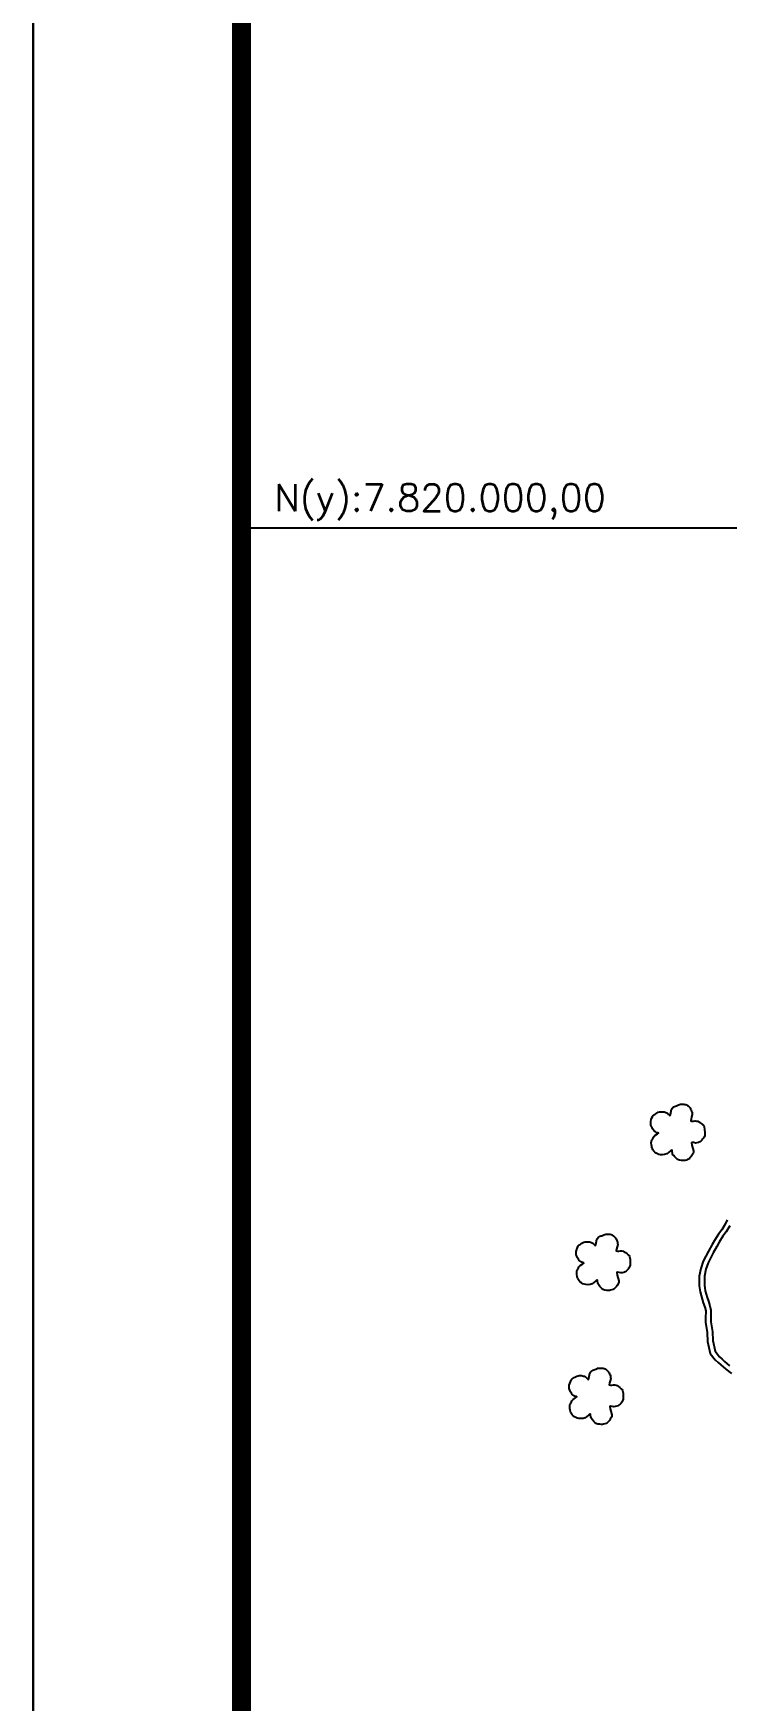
# Model space of a CAD drawing. Header units: inches. Extents: x 738061 to 743311, y 7815268 to 7822693.
# Drawn here: x 738061 to 738893, y 7818593 to 7820593 of the extents above; entities that cross this region are included whole.
import ezdxf
from ezdxf.enums import TextEntityAlignment as Align

# ---------------------------------------------------------------- set-up
doc = ezdxf.new("R2010")
doc.units = ezdxf.units.IN
doc.header["$MEASUREMENT"] = 0
doc.linetypes.add('CONTINUO', pattern=[0])
doc.linetypes.add('LIN0', pattern=[0])
doc.layers.add('0114000126', color=1, linetype='Continuous', lineweight=25)
for name, color, linetype in [('0114000126133', 5, 'CONTINUO'), ('H-ÁRVORE', 94, 'Continuous'), ('MALHA', 8, 'Continuous'), ('MARGEM', 5, 'Continuous')]:
    doc.layers.add(name, color=color, linetype=linetype)
doc.styles.add('Simplex', font='simplex.shx')

# ---------------------------------------------------------------- blocks, each defined once
blk = doc.blocks.new('mato')
at = {"layer": 'H-ÁRVORE', "linetype": 'CONTINUO'}
blk.add_lwpolyline([(734601.62, 7824194.74), (734600.84, 7824194.07), (734599.99, 7824193.3), (734599.06, 7824192.59), (734597.97, 7824192.29), (734596.87, 7824192.17), (734595.81, 7824192.21), (734594.94, 7824192.4), (734594.17, 7824192.71), (734593.49, 7824193.11), (734592.85, 7824193.6), (734592.3, 7824194.14), (734591.84, 7824194.73), (734591.53, 7824195.29), (734591.31, 7824195.9), (734591.17, 7824196.58), (734591.02, 7824197.49), (734590.95, 7824198.42), (734590.98, 7824199.32), (734591.21, 7824199.97), (734591.52, 7824200.54), (734591.87, 7824201.04), (734592.13, 7824201.49), (734592.43, 7824201.91), (734592.8, 7824202.32), (734594.2, 7824203.22), (734594.68, 7824203.59), (734594.47, 7824203.74), (734593.48, 7824203.97), (734593.1, 7824204.2), (734592.71, 7824204.51), (734592.31, 7824204.94), (734591.81, 7824205.57), (734591.33, 7824206.31), (734590.93, 7824207.12), (734590.71, 7824207.95), (734590.63, 7824208.82), (734590.68, 7824209.71), (734590.93, 7824210.69), (734591.28, 7824211.61), (734591.68, 7824212.41), (734591.98, 7824212.83), (734592.32, 7824213.13), (734592.72, 7824213.38), (734593.3, 7824213.8), (734593.95, 7824214.2), (734594.63, 7824214.55), (734595.32, 7824214.72), (734595.99, 7824214.8), (734596.64, 7824214.81), (734597.22, 7824214.79), (734597.75, 7824214.71), (734598.24, 7824214.59), (734598.68, 7824214.44), (734599.1, 7824214.25), (734599.51, 7824214), (734600.02, 7824213.45), (734600.49, 7824212.98), (734600.9, 7824212.76), (734601.1, 7824213.4), (734601.23, 7824214.25), (734601.32, 7824215.13), (734601.41, 7824215.51), (734601.52, 7824215.81), (734601.95, 7824216.53), (734602.3, 7824216.98), (734602.71, 7824217.39), (734603.2, 7824217.62), (734603.72, 7824217.8), (734604.26, 7824217.96), (734605.25, 7824218.43), (734605.76, 7824218.63), (734606.32, 7824218.73), (734606.89, 7824218.78), (734607.46, 7824218.78), (734608.02, 7824218.75), (734608.55, 7824218.68), (734609.07, 7824218.55), (734609.54, 7824218.37), (734609.97, 7824218.14), (734610.37, 7824217.86), (734610.72, 7824217.57), (734611.04, 7824217.22), (734611.34, 7824216.82), (734611.65, 7824216.31), (734611.94, 7824215.75), (734612.19, 7824215.14), (734612.38, 7824214.61), (734612.5, 7824214), (734612.52, 7824213.28), (734612.18, 7824212.1), (734611.87, 7824210.94), (734611.75, 7824209.96), (734612.35, 7824209.79), (734613.17, 7824209.85), (734614.07, 7824210), (734614.74, 7824209.92), (734615.38, 7824209.78), (734616, 7824209.54), (734616.65, 7824209.1), (734617.26, 7824208.61), (734617.81, 7824208.1), (734618.23, 7824207.87), (734618.56, 7824207.53), (734618.81, 7824206.95), (734619.02, 7824205.52), (734619.12, 7824203.92), (734619.09, 7824202.38), (734618.82, 7824201.51), (734618.43, 7824200.85), (734617.97, 7824200.34), (734617.54, 7824199.8), (734617.05, 7824199.35), (734616.48, 7824198.97), (734615.74, 7824198.68), (734614.94, 7824198.47), (734614.14, 7824198.35), (734613.28, 7824198.58), (734612.56, 7824198.7), (734612.08, 7824198.53), (734612.33, 7824197.26), (734613.18, 7824194.26), (734613.15, 7824193.5), (734612.97, 7824192.92), (734612.32, 7824191.83), (734611.9, 7824191.24), (734611.44, 7824190.71), (734611.03, 7824190.28), (734610.58, 7824189.92), (734610.08, 7824189.63), (734609.48, 7824189.4), (734608.82, 7824189.24), (734608.15, 7824189.15), (734607.49, 7824189.14), (734606.85, 7824189.18), (734605.74, 7824189.33), (734605.27, 7824189.45), (734604.81, 7824189.67), (734604.24, 7824190.15), (734603.69, 7824190.7), (734603.16, 7824191.29), (734602.72, 7824191.75), (734602.34, 7824192.22), (734602.04, 7824192.75), (734601.87, 7824194.32), (734601.7, 7824194.96)], dxfattribs=at)

msp = doc.modelspace()

# ---------------------------------------------------------------- linework, layer by layer
at = {"layer": '0114000126'}
msp.add_lwpolyline([(738894, 7819169.6), (738891.7, 7819164.5), (738887.5, 7819157.6), (738883.5, 7819152.5), (738878.7, 7819144.9), (738876, 7819139.8), (738871.7, 7819132.1), (738865.4, 7819119.9), (738862.3, 7819111.2), (738860.5, 7819102), (738860.6, 7819090.3), (738861.6, 7819083.2), (738864.1, 7819074.5), (738865.4, 7819070.1), (738867.2, 7819064.7), (738868.3, 7819060.4), (738868, 7819051.4), (738868.2, 7819046.6), (738870.1, 7819034.4), (738870.4, 7819023.7), (738873.7, 7819009.3), (738879.7, 7819001.6), (738883.2, 7818998.2), (738886.4, 7818995.4), (738892.5, 7818990.3), (738899.1, 7818985.2)], dxfattribs=at)
at = {"layer": '0114000126133', "color": 5, "linetype": 'CONTINUO'}
msp.add_lwpolyline([(738897.4, 7819162.5), (738892.9, 7819155), (738888.8, 7819149.9), (738884.3, 7819142.7), (738881.7, 7819137.7), (738877.4, 7819130.1), (738871.3, 7819118.1), (738868.4, 7819110.2), (738866.7, 7819101.8), (738866.9, 7819091), (738867.8, 7819084.5), (738870.1, 7819076.2), (738871.5, 7819071.9), (738873.3, 7819066.4), (738874.6, 7819061.2), (738874.3, 7819051.7), (738874.4, 7819047.3), (738876.3, 7819035.2), (738876.7, 7819024.6), (738879.6, 7819011.8), (738884.7, 7819005.3), (738887.9, 7819002.2), (738891, 7818999.5), (738896.9, 7818994.5)], dxfattribs=at)
at = {"layer": 'MALHA'}
msp.add_lwpolyline([(738310.7, 7820000), (739170.7, 7820000)], dxfattribs=at)
at = {"layer": 'MARGEM', "color": 174, "linetype": 'LIN0'}
msp.add_line((738060.7, 7815267.9), (738060.7, 7822692.9), dxfattribs=at)
at = {"layer": 'MARGEM', "color": 174, "linetype": 'LIN0', "flags": 128}
msp.add_lwpolyline([(743310.7, 7815267.9), (743310.7, 7822692.9), (738060.7, 7822692.9), (738060.7, 7815267.9)], close=True, dxfattribs=at)
at = {"layer": 'MARGEM', "color": 174, "linetype": 'LIN0', "const_width": 22.7, "flags": 128}
msp.add_lwpolyline([(743060.7, 7816103.9), (743060.7, 7822442.9), (738310.7, 7822442.9), (738310.7, 7816103.9)], close=True, dxfattribs=at)

# ---------------------------------------------------------------- block references
at = {"layer": 'H-ÁRVORE', "linetype": 'Continuous', "xscale": 2.281696714529591, "yscale": 2.281696714529591, "zscale": 2.281696714529591}
for p in [(-937310.8, -10033186), (-937400.4, -10033341.9), (-937408.8, -10033502.6)]:
    msp.add_blockref('mato', p, dxfattribs=at)

# ---------------------------------------------------------------- texts
at = {"layer": 'MALHA', "style": 'Simplex'}
msp.add_text('N(y):7.820.000,00', height=32.5, dxfattribs=at).set_placement((738350.1, 7820010.2), align=Align.BOTTOM_LEFT)

doc.saveas('drawing.dxf')
